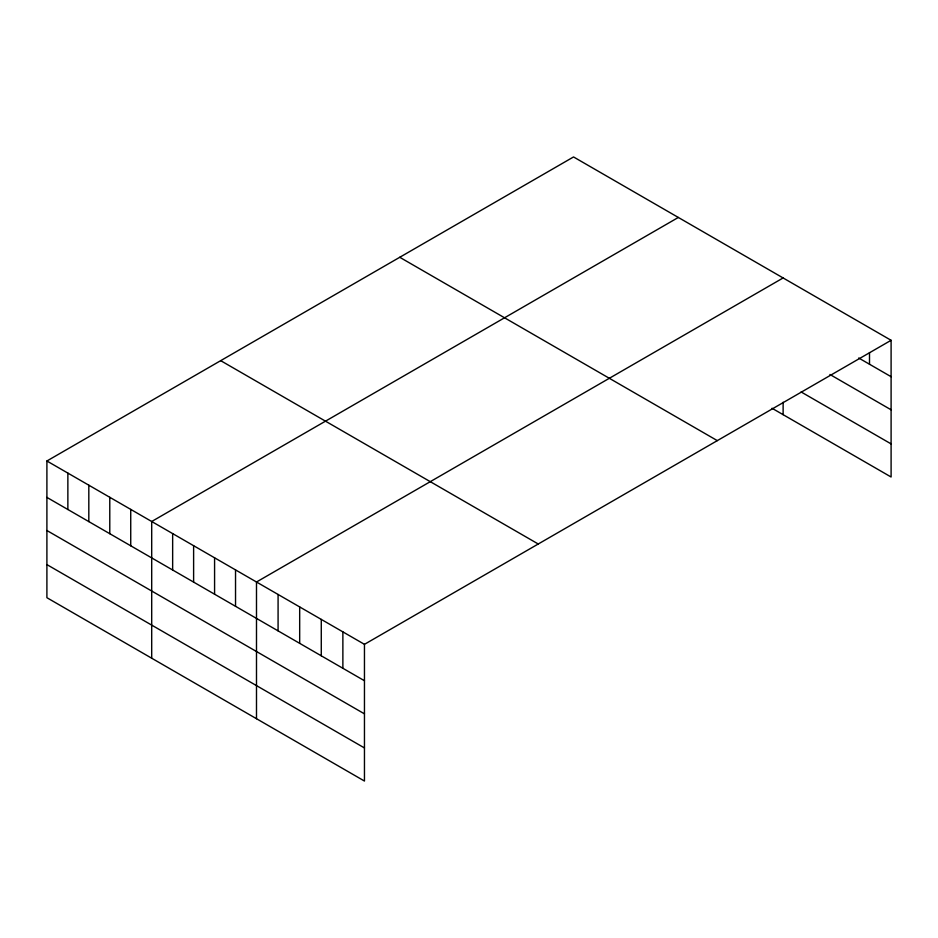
<?xml version="1.0" encoding="UTF-8"?>
<svg xmlns="http://www.w3.org/2000/svg" width="938" height="938" viewBox="0 0 938 938"><rect width="100%" height="100%" fill="white"/><g stroke="black" fill="none" stroke-linecap="round" stroke-linejoin="round"><path stroke-width="1.41" d="M891.1 340.295L364.46 644.336L364.46 781.049L46.9 597.705L46.9 460.992L573.54 156.951L891.1 340.295L891.1 477.008L772.033 408.264M678.326 217.452L151.698 521.505L151.698 658.218M783.124 277.953L256.496 582.006L256.496 718.719M858.704 357.999L891.1 376.701M829.919 374.473L891.1 409.8M801.122 391.955L891.1 443.897M399.74 257.282L717.312 440.626M220.688 360.661L538.26 544.005M46.9 460.992L364.46 644.336M46.9 497.398L364.46 680.742M46.9 530.509L364.46 713.853M46.9 564.606L364.46 747.949M869.503 352.582L869.503 364.225M783.124 402.25L783.124 414.666M342.874 631.872L342.874 668.278M321.277 619.408L321.277 655.814M299.679 606.933L299.679 643.351M278.082 594.469L278.082 630.875M235.532 569.905L235.532 606.311M214.579 557.805L214.579 594.211M193.615 545.705L193.615 582.111M172.651 533.605L172.651 570.011M130.734 509.404L130.734 545.81M109.781 497.304L109.781 533.71M88.817 485.192L88.817 521.61M67.864 473.092L67.864 509.498"/></g></svg>
